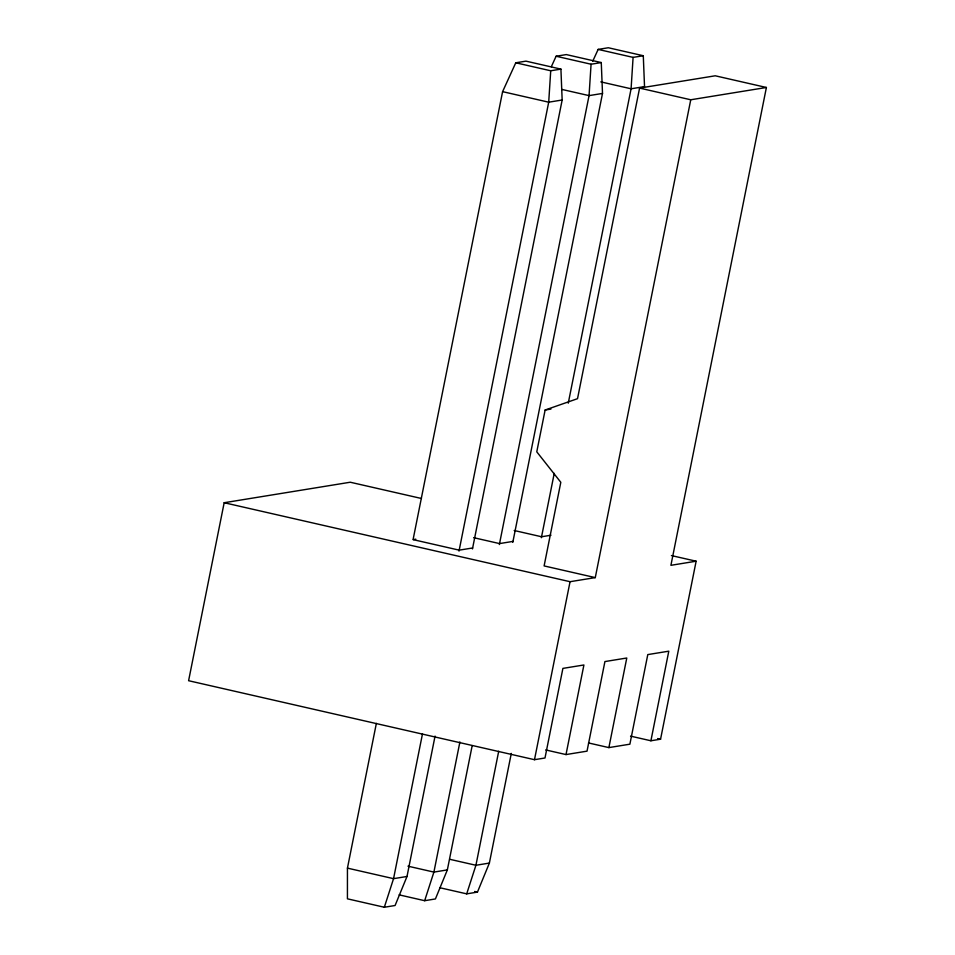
<?xml version="1.0" encoding="UTF-8"?>
<svg xmlns="http://www.w3.org/2000/svg" width="955" height="955" viewBox="0 0 955 955"><rect width="100%" height="100%" fill="white"/><g stroke="black" fill="none" stroke-linecap="round" stroke-linejoin="round"><path stroke-width="1.43" d="M376.365 723.365L347.441 868.131L347.429 898.822L384.328 907.25L395.084 905.507L407.009 876.475L435.062 736.09M472.462 548.922L562.161 100L560.919 69.118L550.725 70.777L548.707 102.185L459.009 551.107M512.799 542.356L602.51 93.435L601.268 62.564L591.073 64.224L589.056 95.619L499.358 544.541M600.814 81.879L631.088 88.791L644.529 86.607L643.288 55.736L633.093 57.384L631.088 88.791L568.261 403.189M421.453 498.486L350.246 482.227L224.174 502.724L188.601 680.712L534.49 759.691L544.995 757.984L562.901 668.393L583.911 664.978L566.005 754.569L545.663 749.926M413.181 539.109L502.593 91.656L515.772 62.791L525.966 61.144L560.919 69.118M422.48 733.894L393.556 878.66L384.328 907.25M459.904 741.951L433.904 872.094L424.665 900.696L399.13 894.859M424.665 900.696L435.42 898.942L447.346 869.91L472.188 745.616M766.399 87.478L715.235 75.791L639.587 88.087L577.524 398.677L545.126 410.017L536.77 451.822L560.812 482.299L544.111 565.921L595.275 577.608L690.752 99.774L766.399 87.478L670.911 565.312L696.135 561.206L660.562 739.206L650.904 740.77L630.551 736.126M498.713 751.215L475.924 865.266L466.697 893.856L439.73 887.708M541.378 537.713L554.234 473.37M466.697 893.856L477.452 892.113L489.378 863.081L511.295 753.411M534.49 759.691L570.051 581.702L595.275 577.608M588.531 742.954L608.872 747.598L626.778 658.007L604.921 661.564L587.027 751.155L566.005 754.569M650.904 740.77L668.798 651.179L647.788 654.593L629.882 744.184L608.872 747.598M551.322 66.731L556.108 56.238L566.303 54.578L601.268 62.564M592.745 61.216L598.14 49.409L608.335 47.75L643.288 55.736M562.161 100L548.707 102.185L502.593 91.656M602.51 93.435L589.056 95.619L561.671 89.376M545.126 410.017L550.94 409.074M415.771 539.181L413.085 539.623L459.2 550.152L472.653 547.967M512.99 541.401L499.549 543.586L473.608 537.665M550.987 535.23L541.569 536.758L514.184 530.503M407.009 876.475L393.556 878.66L347.441 868.131M447.346 869.91L433.904 872.094L407.964 866.173M489.378 863.081L475.924 865.266L449.984 859.345M598.14 49.409L633.093 57.384M556.108 56.238L591.073 64.224M639.587 88.087L690.752 99.774M515.772 62.791L550.725 70.777M671.425 555.571L696.135 561.206M224.174 502.724L570.051 581.702M657.661 738.537L660.562 739.206M474.611 891.469L477.452 892.113"/></g></svg>
